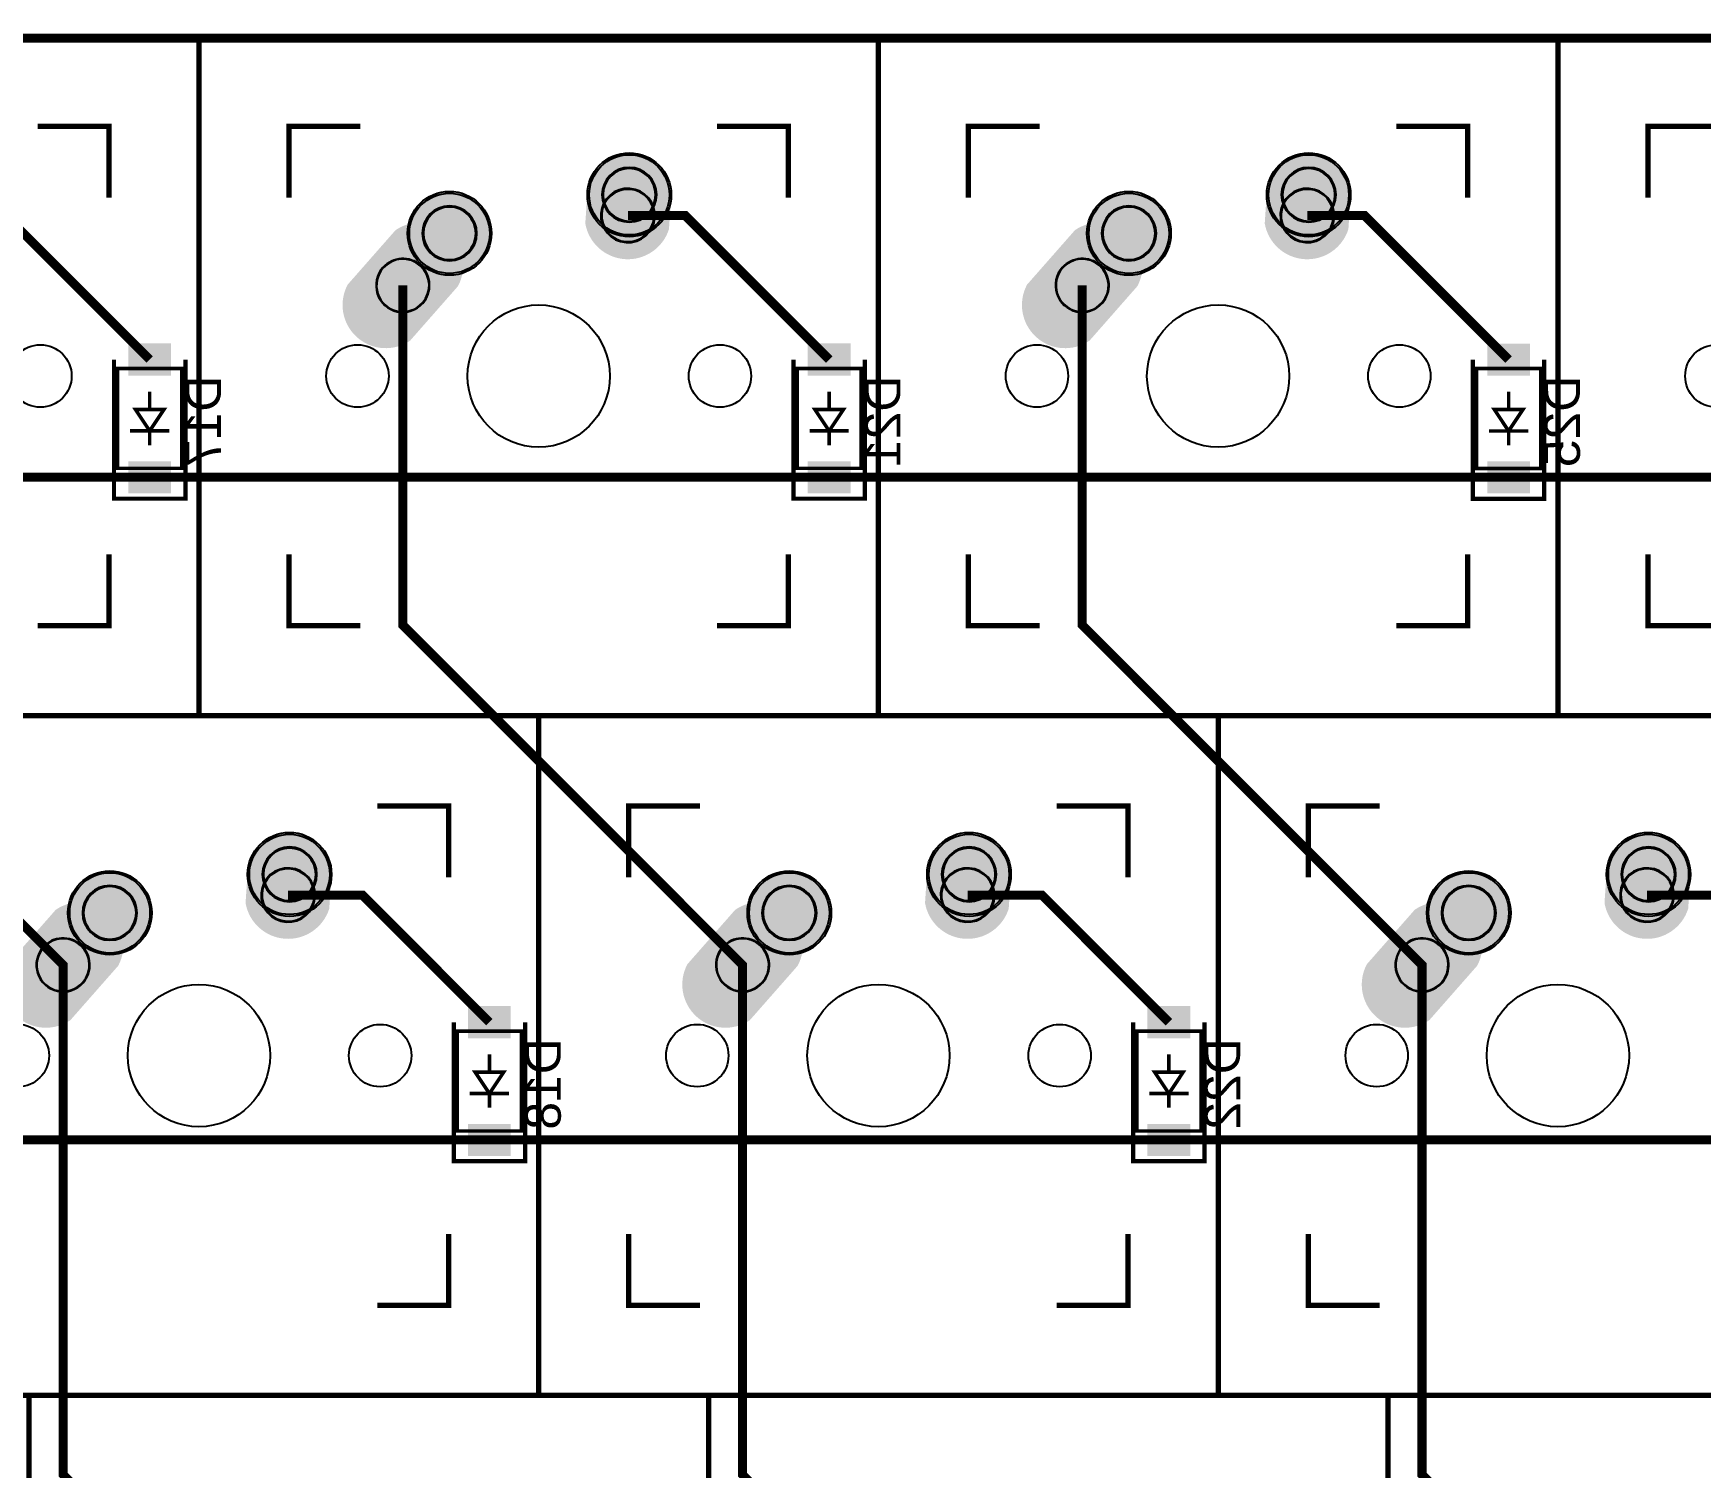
# Model space of a CAD drawing. Header units: millimetres. Extents: x 54 to 360, y -175 to -73.
# Drawn here: x 126.12 to 172.86, y -119.58 to -79.38 of the extents above; entities that cross this region are included whole.
import ezdxf

# ---------------------------------------------------------------- set-up
doc = ezdxf.new("R2010")
doc.units = ezdxf.units.MM
for name, color, linetype, true_color in [('BoardOutline', 7, 'Continuous', 0xff00ff), ('BottomLayer', 7, 'Continuous', 0x0000ff), ('BottomSilkLayer', 7, 'Continuous', 0x808000), ('BottomSolderMaskLayer', 7, 'Continuous', 0xaa00ff), ('Document', 7, 'Continuous', 0xffffff), ('Multi-Layer', 7, 'Continuous', 0xc0c0c0), ('TopLayer', 7, 'Continuous', 0xff0000), ('TopSolderMaskLayer', 7, 'Continuous', 0x800080)]:
    doc.layers.add(name, color=color, linetype=linetype, true_color=true_color)
doc.styles.get("Standard").update_dxf_attribs({"font": 'arial.ttf'})

msp = doc.modelspace()

# ---------------------------------------------------------------- hatches: boundary and pattern name
at = {"layer": 'BottomLayer'}
for points in [[(128.781, -88.969), (128.781, -88.069), (129.981, -88.069), (129.981, -88.969)], [(147.831, -88.969), (147.831, -88.069), (149.031, -88.069), (149.031, -88.969)], [(166.881, -88.971), (166.881, -88.071), (168.081, -88.071), (168.081, -88.971)], [(128.781, -92.269), (128.781, -91.369), (129.981, -91.369), (129.981, -92.269)], [(147.831, -92.269), (147.831, -91.369), (149.031, -91.369), (149.031, -92.269)], [(166.881, -92.271), (166.881, -91.371), (168.081, -91.371), (168.081, -92.271)], [(138.306, -107.544), (138.306, -106.643), (139.506, -106.643), (139.506, -107.544)], [(157.356, -107.544), (157.356, -106.643), (158.556, -106.643), (158.556, -107.544)], [(138.306, -110.844), (138.306, -109.944), (139.506, -109.944), (139.506, -110.844)], [(157.356, -110.844), (157.356, -109.944), (158.556, -109.944), (158.556, -110.844)]]:
    msp.add_hatch(color=256, dxfattribs=at).paths.add_polyline_path(points)
at = {"layer": 'BottomSolderMaskLayer'}
for points in [[(141.652, -83.901, 1), (144.004, -83.901, 1)], [(160.7, -83.901, 1), (163.052, -83.901, 1)], [(143.94, -84.864, -0.785398), (141.594, -84.703), (141.635, -84.096, -0.785398), (143.981, -84.258)], [(162.989, -84.864, -0.785398), (160.643, -84.703), (160.684, -84.096, -0.785398), (163.03, -84.258)], [(136.612, -84.981, 1), (138.963, -84.981, 1)], [(155.661, -84.981, 1), (158.012, -84.981, 1)], [(136.682, -87.989, -0.785398), (134.932, -86.418), (136.273, -84.892, -0.785398), (138.024, -86.463)], [(155.731, -87.989, -0.785398), (153.98, -86.418), (155.322, -84.892, -0.785398), (157.072, -86.463)], [(132.127, -102.951, 1), (134.479, -102.951, 1)], [(151.177, -102.951, 1), (153.529, -102.951, 1)], [(170.227, -102.951, 1), (172.579, -102.951, 1)], [(134.415, -103.914, -0.785398), (132.069, -103.753), (132.11, -103.146, -0.785398), (134.456, -103.308)], [(153.465, -103.914, -0.785398), (151.119, -103.753), (151.16, -103.146, -0.785398), (153.506, -103.308)], [(172.515, -103.914, -0.785398), (170.169, -103.753), (170.211, -103.146, -0.785398), (172.557, -103.308)], [(127.087, -104.03, 1), (129.438, -104.03, 1)], [(146.137, -104.03, 1), (148.488, -104.03, 1)], [(165.187, -104.03, 1), (167.539, -104.03, 1)], [(127.157, -107.038, -0.785398), (125.407, -105.468), (126.748, -103.942, -0.785398), (128.499, -105.512)], [(146.207, -107.038, -0.785398), (144.457, -105.468), (145.798, -103.942, -0.785398), (147.549, -105.512)], [(165.257, -107.038, -0.785398), (163.507, -105.468), (164.849, -103.942, -0.785398), (166.599, -105.512)]]:
    msp.add_hatch(color=256, dxfattribs=at).paths.add_polyline_path(points)
at = {"layer": 'Multi-Layer'}
for points in [[(141.703, -83.901, 1), (143.953, -83.901, 1)], [(160.751, -83.901, 1), (163.001, -83.901, 1)], [(143.89, -84.848, -0.785398), (141.645, -84.693), (141.685, -84.113, -0.785398), (143.93, -84.268)], [(162.939, -84.848, -0.785398), (160.694, -84.693), (160.734, -84.113, -0.785398), (162.979, -84.268)], [(136.663, -84.981, 1), (138.913, -84.981, 1)], [(155.711, -84.981, 1), (157.961, -84.981, 1)], [(136.66, -87.922, -0.785398), (134.985, -86.419), (136.295, -84.959, -0.785398), (137.97, -86.462)], [(155.709, -87.922, -0.785398), (154.034, -86.419), (155.344, -84.959, -0.785398), (157.019, -86.462)], [(132.178, -102.951, 1), (134.428, -102.951, 1)], [(151.228, -102.951, 1), (153.478, -102.951, 1)], [(170.278, -102.951, 1), (172.528, -102.951, 1)], [(134.365, -103.898, -0.785398), (132.12, -103.743), (132.16, -103.163, -0.785398), (134.405, -103.318)], [(153.415, -103.898, -0.785398), (151.17, -103.743), (151.21, -103.163, -0.785398), (153.455, -103.318)], [(172.465, -103.898, -0.785398), (170.221, -103.743), (170.261, -103.163, -0.785398), (172.505, -103.318)], [(127.138, -104.03, 1), (129.388, -104.03, 1)], [(146.188, -104.03, 1), (148.438, -104.03, 1)], [(165.238, -104.03, 1), (167.488, -104.03, 1)], [(127.135, -106.972, -0.785398), (125.46, -105.469), (126.77, -104.009, -0.785398), (128.445, -105.512)], [(146.185, -106.972, -0.785398), (144.51, -105.469), (145.82, -104.009, -0.785398), (147.495, -105.512)], [(165.235, -106.972, -0.785398), (163.561, -105.469), (164.871, -104.009, -0.785398), (166.545, -105.512)]]:
    msp.add_hatch(color=256, dxfattribs=at).paths.add_polyline_path(points)
at = {"layer": 'TopSolderMaskLayer'}
for points in [[(141.652, -83.901, 1), (144.004, -83.901, 1)], [(160.7, -83.901, 1), (163.052, -83.901, 1)], [(143.94, -84.864, -0.785398), (141.594, -84.703), (141.635, -84.096, -0.785398), (143.981, -84.258)], [(162.989, -84.864, -0.785398), (160.643, -84.703), (160.684, -84.096, -0.785398), (163.03, -84.258)], [(136.612, -84.981, 1), (138.963, -84.981, 1)], [(155.661, -84.981, 1), (158.012, -84.981, 1)], [(136.682, -87.989, -0.785398), (134.932, -86.418), (136.273, -84.892, -0.785398), (138.024, -86.463)], [(155.731, -87.989, -0.785398), (153.98, -86.418), (155.322, -84.892, -0.785398), (157.072, -86.463)], [(132.127, -102.951, 1), (134.479, -102.951, 1)], [(151.177, -102.951, 1), (153.529, -102.951, 1)], [(170.227, -102.951, 1), (172.579, -102.951, 1)], [(134.415, -103.914, -0.785398), (132.069, -103.753), (132.11, -103.146, -0.785398), (134.456, -103.308)], [(153.465, -103.914, -0.785398), (151.119, -103.753), (151.16, -103.146, -0.785398), (153.506, -103.308)], [(172.515, -103.914, -0.785398), (170.169, -103.753), (170.211, -103.146, -0.785398), (172.557, -103.308)], [(127.087, -104.03, 1), (129.438, -104.03, 1)], [(146.137, -104.03, 1), (148.488, -104.03, 1)], [(165.187, -104.03, 1), (167.539, -104.03, 1)], [(127.157, -107.038, -0.785398), (125.407, -105.468), (126.748, -103.942, -0.785398), (128.499, -105.512)], [(146.207, -107.038, -0.785398), (144.457, -105.468), (145.798, -103.942, -0.785398), (147.549, -105.512)], [(165.257, -107.038, -0.785398), (163.507, -105.468), (164.849, -103.942, -0.785398), (166.599, -105.512)]]:
    msp.add_hatch(color=256, dxfattribs=at).paths.add_polyline_path(points)

# ---------------------------------------------------------------- linework, layer by layer
at = {"layer": 'BoardOutline', "const_width": 0.254}
msp.add_lwpolyline([(56.134, -79.502), (200.644, -79.515)], dxfattribs=at)
at = {"layer": 'BottomLayer', "const_width": 0.254}
for points in [[(123.738, -84.48), (125.343, -84.48), (129.381, -88.519)], [(142.788, -84.48), (144.393, -84.48), (148.431, -88.519)], [(161.836, -84.48), (163.441, -84.48), (167.481, -88.521)], [(72.231, -91.819), (189.356, -91.819), (189.357, -91.82), (194.944, -91.82), (194.944, -91.821)], [(133.263, -103.53), (135.343, -103.53), (138.906, -107.094)], [(152.313, -103.53), (154.393, -103.53), (157.956, -107.094)], [(171.363, -103.53), (173.443, -103.53), (177.006, -107.094)], [(77.787, -110.393), (100.806, -110.393), (119.856, -110.393), (138.906, -110.393), (157.956, -110.393), (177.006, -110.393), (196.056, -110.393), (208.757, -110.393), (208.787, -110.363)]]:
    msp.add_lwpolyline(points, dxfattribs=at)
at = {"layer": 'BottomSilkLayer', "const_width": 0.12}
for points in [[(130.381, -88.519), (130.381, -92.419), (128.381, -92.419), (128.381, -88.519)], [(149.431, -88.519), (149.431, -92.419), (147.431, -92.419), (147.431, -88.519)], [(168.481, -88.521), (168.481, -92.421), (166.481, -92.421), (166.481, -88.521)], [(139.906, -107.094), (139.906, -110.993), (137.906, -110.993), (137.906, -107.094)], [(158.956, -107.094), (158.956, -110.993), (156.956, -110.993), (156.956, -107.094)]]:
    msp.add_lwpolyline(points, dxfattribs=at)
at = {"layer": 'BottomSolderMaskLayer'}
for points in [[(142.828, -83.132), (142.828, -83.132)], [(161.876, -83.132), (161.876, -83.132)], [(137.788, -84.212), (137.788, -84.212)], [(142.028, -84.533), (142.028, -84.533)], [(143.547, -84.428), (143.547, -84.428)], [(156.836, -84.212), (156.836, -84.212)], [(161.077, -84.533), (161.077, -84.533)], [(162.596, -84.428), (162.596, -84.428)], [(142.828, -84.669), (142.828, -84.669)], [(161.876, -84.669), (161.876, -84.669)], [(135.917, -85.938), (135.918, -85.938)], [(137.788, -85.749), (137.788, -85.749)], [(154.966, -85.938), (154.966, -85.938)], [(156.836, -85.749), (156.836, -85.749)], [(137.038, -86.943), (137.038, -86.943)], [(156.086, -86.943), (156.087, -86.943)], [(133.303, -102.182), (133.303, -102.182)], [(152.353, -102.182), (152.353, -102.182)], [(171.403, -102.182), (171.403, -102.182)], [(128.263, -103.262), (128.263, -103.262)], [(147.313, -103.262), (147.313, -103.262)], [(166.363, -103.262), (166.363, -103.262)], [(132.503, -103.583), (132.503, -103.583)], [(133.303, -103.719), (133.303, -103.719)], [(134.022, -103.478), (134.022, -103.478)], [(151.553, -103.583), (151.553, -103.583)], [(152.353, -103.719), (152.353, -103.719)], [(153.072, -103.478), (153.072, -103.478)], [(170.603, -103.583), (170.603, -103.583)], [(171.403, -103.719), (171.403, -103.719)], [(172.123, -103.478), (172.123, -103.478)], [(126.392, -104.988), (126.393, -104.987)], [(128.263, -104.799), (128.263, -104.799)], [(145.442, -104.988), (145.443, -104.987)], [(147.313, -104.799), (147.313, -104.799)], [(164.493, -104.988), (164.493, -104.987)], [(166.363, -104.799), (166.363, -104.799)], [(127.513, -105.993), (127.513, -105.993)], [(146.563, -105.993), (146.563, -105.993)], [(165.613, -105.993), (165.613, -105.993)]]:
    msp.add_lwpolyline(points, close=True, dxfattribs=at)
for centre in [(142.828, -83.901), (161.876, -83.901), (137.788, -84.981), (156.836, -84.981), (133.303, -102.951), (152.353, -102.951), (171.403, -102.951), (128.263, -104.03), (147.313, -104.03), (166.363, -104.03)]:
    msp.add_circle(centre, 1.176, dxfattribs=at)
for centre, radius, start, end in [((142.828, -83.901), 0.768, 90, 270), ((142.828, -83.901), 0.768, 270, 90), ((161.876, -83.901), 0.768, 90, 270), ((161.876, -83.901), 0.768, 270, 90), ((142.788, -84.481), 0.761, 356.055, 176.055), ((161.836, -84.481), 0.761, 356.055, 176.055), ((137.788, -84.981), 0.768, 90, 270), ((137.788, -84.981), 0.768, 270, 90), ((142.788, -84.48), 0.761, 176.055, 356.055), ((156.836, -84.981), 0.768, 90, 270), ((156.836, -84.981), 0.768, 270, 90), ((161.836, -84.48), 0.761, 176.055, 356.055), ((136.478, -86.44), 0.753, 138.1, 318.1), ((136.478, -86.441), 0.753, 318.1, 138.1), ((155.526, -86.44), 0.753, 138.1, 318.1), ((155.526, -86.441), 0.753, 318.1, 138.1), ((133.303, -102.951), 0.768, 90, 270), ((133.303, -102.951), 0.768, 270, 90), ((152.353, -102.951), 0.768, 90, 270), ((152.353, -102.951), 0.768, 270, 90), ((171.403, -102.951), 0.768, 90, 270), ((171.403, -102.951), 0.768, 270, 90), ((133.263, -103.531), 0.761, 356.055, 176.055), ((152.313, -103.531), 0.761, 356.055, 176.055), ((171.363, -103.531), 0.761, 356.055, 176.055), ((128.263, -104.03), 0.768, 90, 270), ((128.263, -104.03), 0.768, 270, 90), ((147.313, -104.03), 0.768, 90, 270), ((147.313, -104.03), 0.768, 270, 90), ((166.363, -104.03), 0.768, 90, 270), ((166.363, -104.03), 0.768, 270, 90), ((133.263, -103.53), 0.761, 176.055, 356.055), ((152.313, -103.53), 0.761, 176.055, 356.055), ((171.363, -103.53), 0.761, 176.055, 356.055), ((126.953, -105.49), 0.753, 138.1, 318.1), ((126.953, -105.49), 0.753, 318.1, 138.1), ((146.003, -105.49), 0.753, 138.1, 318.1), ((146.003, -105.49), 0.753, 318.1, 138.1), ((165.053, -105.49), 0.753, 138.1, 318.1), ((165.053, -105.49), 0.753, 318.1, 138.1)]:
    msp.add_arc(centre, radius, start, end, dxfattribs=at)
at = {"layer": 'Document'}
for points, const_width in [([(111.713, -79.456), (130.763, -79.456), (130.763, -98.506), (111.713, -98.506), (111.713, -79.456)], 0.15), ([(130.763, -79.456), (149.813, -79.456), (149.813, -98.506), (130.763, -98.506), (130.763, -79.456)], 0.15), ([(149.811, -79.456), (168.861, -79.456), (168.861, -98.506), (149.811, -98.506), (149.811, -79.456)], 0.15), ([(168.861, -79.456), (187.911, -79.456), (187.911, -98.506), (168.861, -98.506), (168.861, -79.456)], 0.15), ([(130.281, -88.769), (128.481, -88.769), (128.481, -91.569), (130.281, -91.569), (130.281, -88.769)], 0.1), ([(149.331, -88.769), (147.531, -88.769), (147.531, -91.569), (149.331, -91.569), (149.331, -88.769)], 0.1), ([(168.381, -88.771), (166.581, -88.771), (166.581, -91.571), (168.381, -91.571), (168.381, -88.771)], 0.1), ([(129.781, -89.919), (128.981, -89.919), (129.381, -90.519), (129.781, -89.919)], 0.1), ([(148.831, -89.919), (148.031, -89.919), (148.431, -90.519), (148.831, -89.919)], 0.1), ([(167.881, -89.921), (167.081, -89.921), (167.481, -90.521), (167.881, -89.921)], 0.1), ([(121.238, -98.506), (140.288, -98.506), (140.288, -117.555), (121.238, -117.555), (121.238, -98.506)], 0.15), ([(140.288, -98.506), (159.338, -98.506), (159.338, -117.555), (140.288, -117.555), (140.288, -98.506)], 0.15), ([(159.338, -98.506), (178.388, -98.506), (178.388, -117.555), (159.338, -117.555), (159.338, -98.506)], 0.15), ([(139.806, -107.343), (138.006, -107.343), (138.006, -110.144), (139.806, -110.144), (139.806, -107.343)], 0.1), ([(158.856, -107.343), (157.056, -107.343), (157.056, -110.144), (158.856, -110.144), (158.856, -107.343)], 0.1), ([(139.306, -108.494), (138.506, -108.494), (138.906, -109.094), (139.306, -108.494)], 0.1), ([(158.356, -108.494), (157.556, -108.494), (157.956, -109.094), (158.356, -108.494)], 0.1), ([(126, -117.555), (145.05, -117.555), (145.05, -136.605), (126, -136.605), (126, -117.555)], 0.15), ([(145.05, -117.555), (164.1, -117.555), (164.1, -136.605), (145.05, -136.605), (145.05, -117.555)], 0.15), ([(164.1, -117.555), (183.15, -117.555), (183.15, -136.605), (164.1, -136.605), (164.1, -117.555)], 0.15)]:
    msp.add_lwpolyline(points, close=True, dxfattribs=dict(at, const_width=const_width))
for points, const_width in [([(126.238, -81.981), (128.238, -81.981), (128.238, -83.981)], 0.15), ([(135.288, -81.981), (133.288, -81.981), (133.288, -83.981)], 0.15), ([(145.288, -81.981), (147.288, -81.981), (147.288, -83.981)], 0.15), ([(154.336, -81.981), (152.336, -81.981), (152.336, -83.981)], 0.15), ([(164.336, -81.981), (166.336, -81.981), (166.336, -83.981)], 0.15), ([(173.386, -81.981), (171.386, -81.981), (171.386, -83.981)], 0.15), ([(129.381, -89.919), (129.381, -89.419)], 0.1), ([(148.431, -89.919), (148.431, -89.419)], 0.1), ([(167.481, -89.921), (167.481, -89.421)], 0.1), ([(129.931, -90.519), (129.381, -90.519), (128.831, -90.519)], 0.1), ([(129.381, -90.919), (129.381, -90.519)], 0.1), ([(148.981, -90.519), (148.431, -90.519), (147.881, -90.519)], 0.1), ([(148.431, -90.919), (148.431, -90.519)], 0.1), ([(168.031, -90.521), (167.481, -90.521), (166.931, -90.521)], 0.1), ([(167.481, -90.921), (167.481, -90.521)], 0.1), ([(126.238, -95.981), (128.238, -95.981), (128.238, -93.981)], 0.15), ([(133.288, -93.981), (133.288, -95.981), (135.288, -95.981)], 0.15), ([(145.288, -95.981), (147.288, -95.981), (147.288, -93.981)], 0.15), ([(152.336, -93.981), (152.336, -95.981), (154.336, -95.981)], 0.15), ([(164.336, -95.981), (166.336, -95.981), (166.336, -93.981)], 0.15), ([(171.386, -93.981), (171.386, -95.981), (173.386, -95.981)], 0.15), ([(135.763, -101.03), (137.763, -101.03), (137.763, -103.03)], 0.15), ([(144.813, -101.03), (142.813, -101.03), (142.813, -103.03)], 0.15), ([(154.813, -101.03), (156.813, -101.03), (156.813, -103.03)], 0.15), ([(163.863, -101.03), (161.863, -101.03), (161.863, -103.03)], 0.15), ([(138.906, -108.494), (138.906, -107.993)], 0.1), ([(157.956, -108.494), (157.956, -107.993)], 0.1), ([(139.456, -109.094), (138.906, -109.094), (138.356, -109.094)], 0.1), ([(138.906, -109.494), (138.906, -109.094)], 0.1), ([(158.506, -109.094), (157.956, -109.094), (157.406, -109.094)], 0.1), ([(157.956, -109.494), (157.956, -109.094)], 0.1), ([(135.763, -115.03), (137.763, -115.03), (137.763, -113.03)], 0.15), ([(142.813, -113.03), (142.813, -115.03), (144.813, -115.03)], 0.15), ([(154.813, -115.03), (156.813, -115.03), (156.813, -113.03)], 0.15), ([(161.863, -113.03), (161.863, -115.03), (163.863, -115.03)], 0.15)]:
    msp.add_lwpolyline(points, dxfattribs=dict(at, const_width=const_width))
at = {"layer": 'Multi-Layer'}
for points in [[(142.828, -83.165), (142.828, -83.165)], [(161.876, -83.165), (161.876, -83.165)], [(137.788, -84.245), (137.788, -84.245)], [(142.054, -84.531), (142.054, -84.531)], [(143.521, -84.43), (143.521, -84.43)], [(156.836, -84.245), (156.836, -84.245)], [(161.103, -84.531), (161.103, -84.531)], [(162.57, -84.43), (162.57, -84.43)], [(142.828, -84.636), (142.828, -84.636)], [(161.876, -84.636), (161.876, -84.636)], [(135.931, -85.95), (135.931, -85.95)], [(137.788, -85.716), (137.788, -85.716)], [(154.979, -85.95), (154.979, -85.95)], [(156.836, -85.716), (156.836, -85.716)], [(137.025, -86.932), (137.025, -86.931)], [(156.073, -86.932), (156.073, -86.931)], [(133.303, -102.215), (133.303, -102.215)], [(152.353, -102.215), (152.353, -102.215)], [(171.403, -102.215), (171.403, -102.215)], [(128.263, -103.295), (128.263, -103.295)], [(147.313, -103.295), (147.313, -103.295)], [(166.363, -103.295), (166.363, -103.295)], [(132.529, -103.581), (132.529, -103.581)], [(133.303, -103.686), (133.303, -103.686)], [(133.996, -103.48), (133.996, -103.48)], [(151.579, -103.581), (151.579, -103.581)], [(152.353, -103.686), (152.353, -103.686)], [(153.046, -103.48), (153.046, -103.48)], [(170.63, -103.581), (170.63, -103.581)], [(171.403, -103.686), (171.403, -103.686)], [(172.096, -103.48), (172.096, -103.48)], [(126.406, -104.999), (126.406, -104.999)], [(128.263, -104.765), (128.263, -104.765)], [(145.456, -104.999), (145.456, -104.999)], [(147.313, -104.765), (147.313, -104.765)], [(164.506, -104.999), (164.506, -104.999)], [(166.363, -104.765), (166.363, -104.765)], [(127.5, -105.981), (127.5, -105.981)], [(146.55, -105.981), (146.55, -105.981)], [(165.6, -105.981), (165.6, -105.981)]]:
    msp.add_lwpolyline(points, close=True, dxfattribs=at)
for centre, radius in [((142.828, -83.901), 1.125), ((161.876, -83.901), 1.125), ((137.788, -84.981), 1.125), ((156.836, -84.981), 1.125), ((140.288, -88.981), 1.994), ((159.336, -88.981), 1.994), ((126.318, -88.981), 0.875), ((135.208, -88.981), 0.875), ((145.368, -88.981), 0.875), ((154.256, -88.981), 0.875), ((164.416, -88.981), 0.875), ((173.306, -88.981), 0.875), ((133.303, -102.951), 1.125), ((152.353, -102.951), 1.125), ((171.403, -102.951), 1.125), ((128.263, -104.03), 1.125), ((147.313, -104.03), 1.125), ((166.363, -104.03), 1.125), ((130.763, -108.03), 1.994), ((149.813, -108.03), 1.994), ((168.863, -108.03), 1.994), ((125.683, -108.03), 0.875), ((135.843, -108.03), 0.875), ((144.733, -108.03), 0.875), ((154.893, -108.03), 0.875), ((163.783, -108.03), 0.875)]:
    msp.add_circle(centre, radius, dxfattribs=at)
for centre, start, end in [((142.828, -83.901), 90, 270), ((142.828, -83.901), 270, 90), ((161.876, -83.901), 90, 270), ((161.876, -83.901), 270, 90), ((142.788, -84.481), 356.055, 176.055), ((161.836, -84.481), 356.055, 176.055), ((137.788, -84.981), 90, 270), ((137.788, -84.981), 270, 90), ((142.788, -84.48), 176.055, 356.055), ((156.836, -84.981), 90, 270), ((156.836, -84.981), 270, 90), ((161.836, -84.48), 176.055, 356.055), ((136.478, -86.44), 138.1, 318.1), ((136.478, -86.441), 318.1, 138.1), ((155.526, -86.44), 138.1, 318.1), ((155.526, -86.441), 318.1, 138.1), ((133.303, -102.951), 90, 270), ((133.303, -102.951), 270, 90), ((152.353, -102.951), 90, 270), ((152.353, -102.951), 270, 90), ((171.403, -102.951), 90, 270), ((171.403, -102.951), 270, 90), ((133.263, -103.531), 356.055, 176.055), ((152.313, -103.531), 356.055, 176.055), ((171.363, -103.531), 356.055, 176.055), ((128.263, -104.03), 90, 270), ((128.263, -104.03), 270, 90), ((147.313, -104.03), 90, 270), ((147.313, -104.03), 270, 90), ((166.363, -104.03), 90, 270), ((166.363, -104.03), 270, 90), ((133.263, -103.53), 176.055, 356.055), ((152.313, -103.53), 176.055, 356.055), ((171.363, -103.53), 176.055, 356.055), ((126.953, -105.49), 138.1, 318.1), ((126.953, -105.49), 318.1, 138.1), ((146.003, -105.49), 138.1, 318.1), ((146.003, -105.49), 318.1, 138.1), ((165.053, -105.49), 138.1, 318.1), ((165.053, -105.49), 318.1, 138.1)]:
    msp.add_arc(centre, 0.735, start, end, dxfattribs=at)
at = {"layer": 'TopLayer', "const_width": 0.254}
for points in [[(117.428, -86.441), (117.428, -95.966), (126.953, -105.49), (126.953, -119.778), (131.715, -124.54), (131.715, -134.066), (122.19, -143.591)], [(136.478, -86.441), (136.478, -95.966), (146.003, -105.49), (146.003, -119.778), (150.765, -124.54), (150.765, -134.066), (150.765, -134.128)], [(155.526, -86.441), (155.526, -95.964), (165.053, -105.49), (165.053, -119.778), (169.815, -124.54), (169.815, -135.768), (161.993, -143.591), (160.29, -143.591), (160.29, -154.923), (160.274, -154.94)]]:
    msp.add_lwpolyline(points, dxfattribs=at)
at = {"layer": 'TopSolderMaskLayer'}
for points in [[(142.828, -83.132), (142.828, -83.132)], [(161.876, -83.132), (161.876, -83.132)], [(137.788, -84.212), (137.788, -84.212)], [(142.028, -84.533), (142.028, -84.533)], [(143.547, -84.428), (143.547, -84.428)], [(156.836, -84.212), (156.836, -84.212)], [(161.077, -84.533), (161.077, -84.533)], [(162.596, -84.428), (162.596, -84.428)], [(142.828, -84.669), (142.828, -84.669)], [(161.876, -84.669), (161.876, -84.669)], [(135.917, -85.938), (135.918, -85.938)], [(137.788, -85.749), (137.788, -85.749)], [(154.966, -85.938), (154.966, -85.938)], [(156.836, -85.749), (156.836, -85.749)], [(137.038, -86.943), (137.038, -86.943)], [(156.086, -86.943), (156.087, -86.943)], [(133.303, -102.182), (133.303, -102.182)], [(152.353, -102.182), (152.353, -102.182)], [(171.403, -102.182), (171.403, -102.182)], [(128.263, -103.262), (128.263, -103.262)], [(147.313, -103.262), (147.313, -103.262)], [(166.363, -103.262), (166.363, -103.262)], [(132.503, -103.583), (132.503, -103.583)], [(133.303, -103.719), (133.303, -103.719)], [(134.022, -103.478), (134.022, -103.478)], [(151.553, -103.583), (151.553, -103.583)], [(152.353, -103.719), (152.353, -103.719)], [(153.072, -103.478), (153.072, -103.478)], [(170.603, -103.583), (170.603, -103.583)], [(171.403, -103.719), (171.403, -103.719)], [(172.123, -103.478), (172.123, -103.478)], [(126.392, -104.988), (126.393, -104.987)], [(128.263, -104.799), (128.263, -104.799)], [(145.442, -104.988), (145.443, -104.987)], [(147.313, -104.799), (147.313, -104.799)], [(164.493, -104.988), (164.493, -104.987)], [(166.363, -104.799), (166.363, -104.799)], [(127.513, -105.993), (127.513, -105.993)], [(146.563, -105.993), (146.563, -105.993)], [(165.613, -105.993), (165.613, -105.993)]]:
    msp.add_lwpolyline(points, close=True, dxfattribs=at)
for centre in [(142.828, -83.901), (161.876, -83.901), (137.788, -84.981), (156.836, -84.981), (133.303, -102.951), (152.353, -102.951), (171.403, -102.951), (128.263, -104.03), (147.313, -104.03), (166.363, -104.03)]:
    msp.add_circle(centre, 1.176, dxfattribs=at)
for centre, radius, start, end in [((142.828, -83.901), 0.768, 90, 270), ((142.828, -83.901), 0.768, 270, 90), ((161.876, -83.901), 0.768, 90, 270), ((161.876, -83.901), 0.768, 270, 90), ((142.788, -84.481), 0.761, 356.055, 176.055), ((161.836, -84.481), 0.761, 356.055, 176.055), ((137.788, -84.981), 0.768, 90, 270), ((137.788, -84.981), 0.768, 270, 90), ((142.788, -84.48), 0.761, 176.055, 356.055), ((156.836, -84.981), 0.768, 90, 270), ((156.836, -84.981), 0.768, 270, 90), ((161.836, -84.48), 0.761, 176.055, 356.055), ((136.478, -86.44), 0.753, 138.1, 318.1), ((136.478, -86.441), 0.753, 318.1, 138.1), ((155.526, -86.44), 0.753, 138.1, 318.1), ((155.526, -86.441), 0.753, 318.1, 138.1), ((133.303, -102.951), 0.768, 90, 270), ((133.303, -102.951), 0.768, 270, 90), ((152.353, -102.951), 0.768, 90, 270), ((152.353, -102.951), 0.768, 270, 90), ((171.403, -102.951), 0.768, 90, 270), ((171.403, -102.951), 0.768, 270, 90), ((133.263, -103.531), 0.761, 356.055, 176.055), ((152.313, -103.531), 0.761, 356.055, 176.055), ((171.363, -103.531), 0.761, 356.055, 176.055), ((128.263, -104.03), 0.768, 90, 270), ((128.263, -104.03), 0.768, 270, 90), ((147.313, -104.03), 0.768, 90, 270), ((147.313, -104.03), 0.768, 270, 90), ((166.363, -104.03), 0.768, 90, 270), ((166.363, -104.03), 0.768, 270, 90), ((133.263, -103.53), 0.761, 176.055, 356.055), ((152.313, -103.53), 0.761, 176.055, 356.055), ((171.363, -103.53), 0.761, 176.055, 356.055), ((126.953, -105.49), 0.753, 138.1, 318.1), ((126.953, -105.49), 0.753, 318.1, 138.1), ((146.003, -105.49), 0.753, 138.1, 318.1), ((146.003, -105.49), 0.753, 318.1, 138.1), ((165.053, -105.49), 0.753, 138.1, 318.1), ((165.053, -105.49), 0.753, 318.1, 138.1)]:
    msp.add_arc(centre, radius, start, end, dxfattribs=at)

# ---------------------------------------------------------------- texts
at = {"layer": 'BottomSilkLayer', "text_generation_flag": 2}
for s, p in [('D17', (131.381, -88.969)), ('D21', (150.431, -88.969)), ('D25', (169.481, -88.971)), ('D18', (140.906, -107.544)), ('D22', (159.956, -107.544))]:
    msp.add_text(s, height=1, rotation=90, dxfattribs=at).set_placement(p)

doc.saveas('drawing.dxf')
